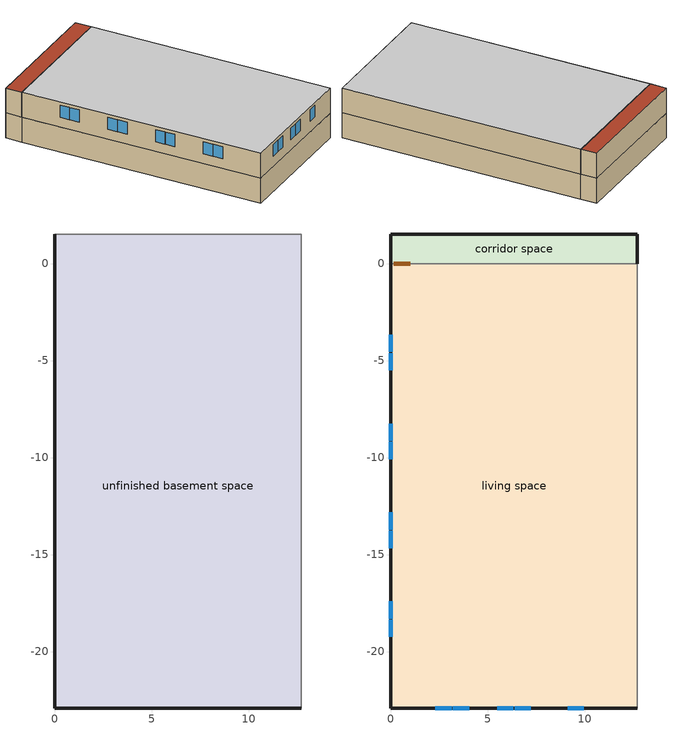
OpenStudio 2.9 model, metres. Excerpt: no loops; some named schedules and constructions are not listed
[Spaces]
unfinished basement space
 floor foundation (FloorFndGrndUnfinB 1): 0,0 0,1.52 12.73,1.52 12.73,0 z-2.44
 floor foundation (FloorFndGrndUnfinB): 0,-22.91 0,0 12.73,0 12.73,-22.91 z-2.44
 wall foundation (WallFndGrndUnfinB 1): 0,1.52 0,0 z-2.44:0
 wall adiabatic (WallFndGrndUnfinB Reversed): 12.73,-22.91 12.73,0 12.73,1.52 0,1.52 z-2.44:0
 wall foundation (WallFndGrndUnfinB): 0,0 0,-22.91 12.73,-22.91 z-2.44:0
 ceiling adiabatic (SurfaceTypeRoofAdiabatic Reversed): 12.73,0 12.73,1.52 0,1.52 0,0 z0
living space
 floor to unfinished basement space (FloorUnfinBInsFin Reversed): 0,-22.91 0,0 12.73,0 12.73,-22.91 z0
 wall outside (WallExtInsFin): 0,0 0,-22.91 12.73,-22.91 z0:2.44
 wall adiabatic (WallIntFinUninsFin Reversed): 12.73,-22.91 12.73,0 0,0 z0:2.44
 window (WindowConstruction): 2.32,-22.91 3.15,-22.91 / 3.21,-22.91 4.05,-22.91 / 5.5,-22.91 6.33,-22.91 / 6.39,-22.91 7.23,-22.91 / 9.13,-22.91 9.96,-22.91 z1.02:2.13; 0,-3.66 0,-4.55 / 0,-4.61 0,-5.5 / 0,-8.25 0,-9.13 / 0,-9.19 0,-10.08 / 0,-12.83 0,-13.71 / 0,-13.77 0,-14.66 / 0,-17.41 0,-18.3 / 0,-18.36 0,-19.24 z0.95:2.13
 ceiling adiabatic (SurfaceTypeRoofAdiabatic Reversed): 12.73,-22.91 12.73,0 0,0 0,-22.91 z2.44
corridor space
 floor adiabatic (FloorUnfinUninsUnfin): 0,0 0,1.52 12.73,1.52 12.73,0 z0
 wall outside (WallExtUninsUnfin): 12.73,0 12.73,1.52 0,1.52 0,0 z0:2.44
 wall adiabatic (WallIntUnfinUninsUnfin Reversed): 0,0 12.73,0 z0:2.44
 door inside (UninsDoor): 0.15,0 1.02,0 z0:2.13
 roof outside (RoofUnfinUninsExt 1): 12.73,0 12.73,1.52 0,1.52 0,0 z2.44
[Construction]
FloorUnfinBInsFin: FloorIns, RoofSheathing, Wood Floor, Floor Covering
[Schedule:Day]
res occupants schedule allday1; res occupants schedule allday2; res occupants schedule allday3; res occupants schedule allday4; res occupants schedule allday5; res occupants schedule allday6; res occupants schedule allday7; res occupants schedule allday8; res occupants schedule allday9; res occupants schedule allday10; res occupants schedule allday11; res occupants schedule allday12: 7, 0, 1, 8, 0, 0.88, 9, 0, 0.41, 16, 0, 0.24, 17, 0, 0.29, 18, 0, 0.55, 21, 0, 0.9, 24, 0, 1
Window shading schedule allday1; Window shading schedule allday2; Window shading schedule allday3; Window shading schedule allday4; Window shading schedule allday11; Window shading schedule allday12; res shower schedule allday1; res shower schedule allday5; res bath schedule allday3; res bath schedule allday5; res bath schedule allday6; res bath schedule allday7; Schedule Day 9; Schedule Day 12; Schedule Day 13; Schedule Day 11; Schedule Day 16; res refrig schedule winter design; Schedule Day 17; res dw schedule allday1; res dw schedule allday2; res dw schedule allday3; res dw schedule allday5; res dw schedule allday6; res dw schedule allday7; Schedule Day 20; res range gas|false schedule winter design; Schedule Day 23; res lighting interior winter design; Schedule Day 28; res lighting exterior winter design; Schedule Day 31; res misc plug loads schedule winter design; Schedule Day 34; res well pump schedule winter design: 24, 0, 0
Window shading schedule allday5; Window shading schedule allday6; Window shading schedule allday7; Window shading schedule allday8; Window shading schedule allday9; Window shading schedule allday10; res refrig schedule summer design; res range gas|false schedule summer design; res lighting interior summer design; res lighting exterior summer design; res misc plug loads schedule summer design; res well pump schedule summer design: 24, 0, 1
res shower schedule allday2: 6, 50, 0, 7, 0, 0.452314, 7, 20, 0, 7, 30, 0.147734, 9, 40, 0, 9, 50, 0.110507, 10, 0, 0.221014, 10, 10, 0, 10, 20, 0.101004, 10, 30, 0.505021, 24, 0, 0
res shower schedule allday3: 10, 10, 0, 10, 20, 0.178888, 10, 30, 0.402498, 16, 30, 0, 16, 40, 0.248102, 16, 50, 0.148861, 22, 50, 0, 23, 0, 0.201396, 23, 10, 0.67132, 23, 20, 0.067132, 24, 0, 0
res shower schedule allday4: 6, 40, 0, 6, 50, 0.0905216, 7, 0, 0.271565, 24, 0, 0
res shower schedule allday6: 15, 30, 0, 15, 40, 0.0864804, 15, 50, 0.0576536, 16, 0, 0, 16, 10, 0.0623072, 16, 20, 0.0934608, 24, 0, 0
res shower schedule allday7: 9, 40, 0, 9, 50, 0.570218, 10, 0, 0.0814597, 10, 10, 0, 10, 20, 0.322557, 10, 30, 0.537595, 10, 40, 0.215038, 24, 0, 0
res sink schedule allday1: 0, 20, 0, 0, 30, 0.004637, 6, 0, 0, 6, 10, 0.0129042, 6, 40, 0, 6, 50, 0.0244967, 10, 40, 0, 10, 50, 0.0157718, 11, 50, 0, 12, 0, 0.004942, 12, 10, 0.0533252, 12, 30, 0, 12, 40, 0.0090909, 13, 0, 0, 13, 10, 0.0197986, 13, 30, 0, 13, 40, 0.0449664, 14, 20, 0, 14, 30, 6.1e-005, 15, 50, 0, 16, 0, 0.014521, 16, 10, 0.0564063, 17, 0, 0, 17, 10, 0.0589993, 19, 50, 0, 20, 0, 0.0077486, 20, 10, 0.0083282, 20, 30, 0, 20, 40, 0.0160159, 22, 40, 0, 22, 50, 0.0116534, 24, 0, 0
res sink schedule allday2: 6, 0, 0, 6, 10, 0.0021965, 9, 10, 0, 9, 20, 0.026388, 9, 30, 0.0053691, 11, 0, 0, 11, 10, 0.076144, 17, 20, 0, 17, 30, 0.0220561, 18, 10, 0, 18, 20, 0.0344417, 18, 30, 0.0194021, 18, 50, 0, 19, 0, 0.143624, 19, 20, 0, 19, 30, 0.0552776, 19, 40, 0.0107993, 19, 50, 0.042953, 20, 0, 0.0465223, 24, 0, 0
res sink schedule allday3: 0, 10, 0.0177853, 1, 30, 0, 1, 40, 0.035906, 7, 20, 0, 7, 30, 0.0444783, 7, 40, 0.0415192, 7, 50, 0.0457291, 8, 0, 0.0532642, 8, 30, 0, 8, 40, 0.132794, 9, 0, 0, 9, 10, 0.0014338, 9, 30, 0, 9, 40, 0.0011592, 11, 50, 0, 12, 0, 0.0396888, 12, 10, 0.0053997, 13, 0, 0, 13, 10, 0.0111043, 13, 30, 0, 13, 40, 0.0666565, 13, 50, 0.152471, 14, 0, 0.0155888, 15, 0, 0, 15, 10, 0.0011287, 16, 0, 0, 16, 10, 0.0031116, 18, 30, 0, 18, 40, 0.0782795, 18, 50, 0.0762355, 24, 0, 0
res sink schedule allday4: 1, 50, 0, 2, 0, 0.0907566, 2, 10, 0.12712, 6, 10, 0, 6, 20, 0.0048505, 7, 10, 0, 7, 20, 0.0068944, 7, 30, 0.156467, 7, 40, 0.0045149, 8, 50, 0, 9, 0, 0.0416718, 9, 10, 0.0991458, 9, 20, 0.0009152, 9, 30, 0.0485662, 9, 40, 0, 9, 50, 0.0341672, 10, 50, 0, 11, 0, 0.0083282, 12, 50, 0, 13, 0, 0.0268761, 13, 20, 0, 13, 30, 0.0179378, 15, 30, 0, 15, 40, 0.0211714, 15, 50, 0, 16, 0, 0.0545454, 16, 10, 0, 16, 20, 0.0281879, 16, 30, 0, 16, 40, 0.0038133, 18, 10, 0, 18, 20, 0.0244661, 18, 30, 0, 18, 40, 0.0156498, 18, 50, 0.0134228, 19, 50, 0, 20, 0, 0.033557, 20, 20, 0, 20, 30, 0.0208969, 20, 40, 0.0057657, 21, 40, 0, 21, 50, 0.0123246, 22, 0, 0, 22, 10, 0.0040268, 22, 20, 0, 22, 30, 0.0620499, 24, 0, 0
res sink schedule allday5: 8, 10, 0, 8, 20, 0.0710189, 8, 30, 0, 8, 40, 0.0309335, 10, 0, 0, 10, 10, 0.0089994, 10, 40, 0, 10, 50, 0.0344112, 11, 10, 0, 11, 20, 0.0043929, 11, 30, 0.0047895, 15, 0, 0, 15, 10, 0.0109823, 15, 40, 0, 15, 50, 0.0537522, 19, 10, 0, 19, 20, 0.0027456, 19, 30, 0, 19, 40, 0.0044539, 23, 10, 0, 23, 20, 0.0049726, 23, 30, 0.167816, 24, 0, 0
res sink schedule allday6: 5, 10, 0, 5, 20, 0.051983, 5, 30, 0.10122, 7, 40, 0, 7, 50, 0.117907, 8, 0, 0.0029286, 8, 10, 0.105278, 8, 30, 0, 8, 40, 0.0075046, 11, 0, 0, 11, 10, 0.0065589, 13, 0, 0, 13, 10, 0.048017, 13, 20, 0, 13, 30, 0.0041794, 14, 0, 0, 14, 10, 0.0313301, 15, 10, 0, 15, 20, 0.0026846, 15, 30, 0, 15, 40, 0.035845, 16, 0, 0, 16, 10, 0.0170226, 16, 20, 6.1e-005, 16, 30, 0.0003356, 16, 40, 0, 16, 50, 0.0055217, 17, 40, 0, 17, 50, 0.0012813, 18, 0, 0.002532, 18, 30, 0, 18, 40, 0.0071385, 19, 20, 0, 19, 30, 0.11446, 22, 0, 0, 22, 10, 0.127456, 22, 50, 0, 23, 0, 0.0014643, 23, 10, 0.0792556, 24, 0, 0
res sink schedule allday7: 7, 20, 0, 7, 30, 0.109609, 9, 0, 0, 9, 10, 0.0106772, 11, 30, 0, 11, 40, 0.161562, 11, 50, 0.131177, 12, 50, 0, 13, 0, 0.0002441, 16, 10, 0, 16, 20, 0.0164124, 17, 20, 0, 17, 30, 0.0169005, 18, 20, 0, 18, 30, 0.002471, 18, 40, 0.0984746, 19, 0, 0, 19, 10, 0.0003661, 19, 50, 0, 20, 0, 0.0053691, 20, 10, 0.0180293, 21, 0, 0, 21, 10, 0.0018609, 21, 30, 0, 21, 40, 0.0005186, 24, 0, 0
res bath schedule allday1: 7, 30, 0, 7, 40, 0.184486, 20, 30, 0, 20, 40, 0.493632, 24, 0, 0
res bath schedule allday2: 7, 30, 0, 7, 40, 0.205789, 24, 0, 0
res bath schedule allday4: 9, 10, 0, 9, 20, 0.179436, 9, 30, 0.239248, 24, 0, 0
res hot water distribution schedule allday1; res hot water distribution schedule allday2; res hot water distribution schedule allday3; res hot water distribution schedule allday4; res hot water distribution schedule allday5; res hot water distribution schedule allday6; res hot water distribution schedule allday7; res hot water distribution schedule allday8; res hot water distribution schedule allday9; res hot water distribution schedule allday10; res hot water distribution schedule allday11; res hot water distribution schedule allday12: 1, 0, 0.078424, 2, 0, 0.0392749, 4, 0, 0.00981873, 5, 0, 0.0392749, 6, 0, 0.274547, 7, 0, 0.941213, 8, 0, 1, 9, 0, 0.960725, 10, 0, 0.843152, 11, 0, 0.764728, 12, 0, 0.60788, 13, 0, 0.529456, 15, 0, 0.470544, 16, 0, 0.411757, 17, 0, 0.548968, 18, 0, 0.725453, 19, 0, 0.86279, 20, 0, 0.823515, 21, 0, 0.745091, 22, 0, 0.60788, 23, 0, 0.529456, 24, 0, 0.294058
res heating setpoint allday1; res heating setpoint allday2; res heating setpoint allday3; res heating setpoint allday4; res heating setpoint allday5; res heating setpoint allday6; res heating setpoint allday7; res heating setpoint allday8; res heating setpoint allday9; res heating setpoint allday10; res heating setpoint allday11; res heating setpoint allday12; res heating setpoint winter design; res cooling setpoint winter design: 24, 0, 21.1111
res heating setpoint summer design; res cooling setpoint summer design: 24, 0, 23.8889
res cooling setpoint allday1; res cooling setpoint allday2; res cooling setpoint allday3; res cooling setpoint allday4; res cooling setpoint allday5; res cooling setpoint allday6; res cooling setpoint allday7; res cooling setpoint allday8; res cooling setpoint allday9; res cooling setpoint allday10; res cooling setpoint allday11; res cooling setpoint allday12: 1, 0, 21.1111, 2, 0, 21.1111, 3, 0, 21.1111, 4, 0, 21.1111, 5, 0, 21.1111, 6, 0, 21.1111, 7, 0, 21.1111, 8, 0, 21.1111, 9, 0, 21.1111, 10, 0, 21.1111, 11, 0, 21.1111, 12, 0, 21.1111, 13, 0, 21.1111, 14, 0, 21.1111, 15, 0, 21.1111, 16, 0, 21.1111, 17, 0, 21.1111, 18, 0, 21.1111, 19, 0, 21.1111, 20, 0, 21.1111, 21, 0, 21.1111, 22, 0, 21.1111, 23, 0, 21.1111, 24, 0, 21.1111
res ceil fan benchmark|living space schedule allday1; res ceil fan benchmark|living space schedule allday12: 1, 0, 0.559347, 3, 0, 0.517396, 4, 0, 0.503412, 5, 0, 0.461461, 6, 0, 0.503412, 7, 0, 0.601298, 8, 0, 0.657232, 9, 0, 0.475445, 10, 0, 0.321624, 11, 0, 0.335608, 12, 0, 0.349592, 13, 0, 0.335608, 14, 0, 0.391543, 15, 0, 0.433494, 16, 0, 0.447477, 17, 0, 0.545363, 18, 0, 0.741134, 19, 0, 0.880971, 20, 0, 0.936905, 21, 0, 0.99284, 22, 0, 0.964873, 23, 0, 0.825036, 24, 0, 0.699183
res ceil fan benchmark|living space schedule allday2: 1, 0, 0.56338, 3, 0, 0.521127, 4, 0, 0.507042, 5, 0, 0.464789, 6, 0, 0.507042, 7, 0, 0.605634, 8, 0, 0.661972, 9, 0, 0.478873, 10, 0, 0.323944, 11, 0, 0.338028, 12, 0, 0.352113, 13, 0, 0.338028, 14, 0, 0.394366, 15, 0, 0.43662, 16, 0, 0.450704, 17, 0, 0.549296, 18, 0, 0.746479, 19, 0, 0.887324, 20, 0, 0.943662, 21, 0, 1, 22, 0, 0.971831, 23, 0, 0.830986, 24, 0, 0.704225
res ceil fan benchmark|living space schedule allday3; res ceil fan benchmark|living space schedule allday5: 1, 0, 0.445057, 3, 0, 0.411678, 4, 0, 0.400551, 5, 0, 0.367172, 6, 0, 0.400551, 7, 0, 0.478436, 8, 0, 0.522942, 9, 0, 0.378298, 10, 0, 0.255908, 11, 0, 0.267034, 12, 0, 0.278161, 13, 0, 0.267034, 14, 0, 0.31154, 15, 0, 0.344919, 16, 0, 0.356046, 17, 0, 0.433931, 18, 0, 0.5897, 19, 0, 0.700965, 20, 0, 0.74547, 21, 0, 0.789976, 22, 0, 0.767723, 23, 0, 0.656459, 24, 0, 0.556321
res ceil fan benchmark|living space schedule allday4: 1, 0, 0.443264, 3, 0, 0.410019, 4, 0, 0.398938, 5, 0, 0.365693, 6, 0, 0.398938, 7, 0, 0.476509, 8, 0, 0.520835, 9, 0, 0.376775, 10, 0, 0.254877, 11, 0, 0.265959, 12, 0, 0.27704, 13, 0, 0.265959, 14, 0, 0.310285, 15, 0, 0.34353, 16, 0, 0.354611, 17, 0, 0.432183, 18, 0, 0.587325, 19, 0, 0.698141, 20, 0, 0.742468, 21, 0, 0.786794, 22, 0, 0.764631, 23, 0, 0.653815, 24, 0, 0.55408
res ceil fan benchmark|living space schedule allday6; res ceil fan benchmark|living space schedule allday9: 1, 0, 0.370657, 3, 0, 0.342857, 4, 0, 0.333591, 5, 0, 0.305792, 6, 0, 0.333591, 7, 0, 0.398456, 8, 0, 0.435522, 9, 0, 0.315058, 10, 0, 0.213128, 11, 0, 0.222394, 12, 0, 0.23166, 13, 0, 0.222394, 14, 0, 0.25946, 15, 0, 0.287259, 16, 0, 0.296525, 17, 0, 0.36139, 18, 0, 0.49112, 19, 0, 0.583784, 20, 0, 0.62085, 21, 0, 0.657916, 22, 0, 0.639383, 23, 0, 0.546719, 24, 0, 0.463321
res ceil fan benchmark|living space schedule allday7; res ceil fan benchmark|living space schedule allday8: 1, 0, 0.367968, 3, 0, 0.34037, 4, 0, 0.331171, 5, 0, 0.303573, 6, 0, 0.331171, 7, 0, 0.395565, 8, 0, 0.432362, 9, 0, 0.312772, 10, 0, 0.211581, 11, 0, 0.220781, 12, 0, 0.22998, 13, 0, 0.220781, 14, 0, 0.257577, 15, 0, 0.285175, 16, 0, 0.294374, 17, 0, 0.358768, 18, 0, 0.487557, 19, 0, 0.579549, 20, 0, 0.616346, 21, 0, 0.653142, 22, 0, 0.634744, 23, 0, 0.542752, 24, 0, 0.459959
res ceil fan benchmark|living space schedule allday10: 1, 0, 0.443712, 3, 0, 0.410434, 4, 0, 0.399341, 5, 0, 0.366063, 6, 0, 0.399341, 7, 0, 0.476991, 8, 0, 0.521362, 9, 0, 0.377156, 10, 0, 0.255135, 11, 0, 0.266227, 12, 0, 0.27732, 13, 0, 0.266227, 14, 0, 0.310599, 15, 0, 0.343877, 16, 0, 0.35497, 17, 0, 0.43262, 18, 0, 0.587919, 19, 0, 0.698847, 20, 0, 0.743218, 21, 0, 0.787589, 22, 0, 0.765404, 23, 0, 0.654476, 24, 0, 0.55464
res ceil fan benchmark|living space schedule allday11: 1, 0, 0.442368, 3, 0, 0.40919, 4, 0, 0.398131, 5, 0, 0.364953, 6, 0, 0.398131, 7, 0, 0.475545, 8, 0, 0.519782, 9, 0, 0.376013, 10, 0, 0.254361, 11, 0, 0.265421, 12, 0, 0.27648, 13, 0, 0.265421, 14, 0, 0.309657, 15, 0, 0.342835, 16, 0, 0.353894, 17, 0, 0.431309, 18, 0, 0.586137, 19, 0, 0.696729, 20, 0, 0.740966, 21, 0, 0.785203, 22, 0, 0.763084, 23, 0, 0.652493, 24, 0, 0.55296
res refrig schedule allday1; res refrig schedule allday12: 1, 0, 0.610949, 2, 0, 0.595675, 3, 0, 0.580401, 4, 0, 0.565128, 6, 0, 0.549854, 7, 0, 0.580401, 8, 0, 0.610949, 10, 0, 0.626223, 12, 0, 0.610949, 15, 0, 0.641496, 16, 0, 0.626223, 17, 0, 0.672044, 18, 0, 0.733139, 19, 0, 0.763686, 20, 0, 0.733139, 21, 0, 0.717865, 22, 0, 0.702591, 23, 0, 0.672044, 24, 0, 0.626223
res refrig schedule allday2: 1, 0, 0.609489, 2, 0, 0.594252, 3, 0, 0.579015, 4, 0, 0.563777, 6, 0, 0.54854, 7, 0, 0.579015, 8, 0, 0.609489, 10, 0, 0.624726, 12, 0, 0.609489, 15, 0, 0.639964, 16, 0, 0.624726, 17, 0, 0.670438, 18, 0, 0.731387, 19, 0, 0.761861, 20, 0, 0.731387, 21, 0, 0.71615, 22, 0, 0.700912, 23, 0, 0.670438, 24, 0, 0.624726
res refrig schedule allday3; res refrig schedule allday4; res refrig schedule allday5: 1, 0, 0.791241, 2, 0, 0.77146, 3, 0, 0.751679, 4, 0, 0.731898, 6, 0, 0.712117, 7, 0, 0.751679, 8, 0, 0.791241, 10, 0, 0.811022, 12, 0, 0.791241, 15, 0, 0.830803, 16, 0, 0.811022, 17, 0, 0.870365, 18, 0, 0.949489, 19, 0, 0.989051, 20, 0, 0.949489, 21, 0, 0.929708, 22, 0, 0.909927, 23, 0, 0.870365, 24, 0, 0.811022
res refrig schedule allday6; res refrig schedule allday7; res refrig schedule allday8; res refrig schedule allday9: 1, 0, 0.8, 2, 0, 0.78, 3, 0, 0.76, 4, 0, 0.74, 6, 0, 0.72, 7, 0, 0.76, 8, 0, 0.8, 10, 0, 0.82, 12, 0, 0.8, 15, 0, 0.84, 16, 0, 0.82, 17, 0, 0.88, 18, 0, 0.96, 19, 0, 1, 20, 0, 0.96, 21, 0, 0.94, 22, 0, 0.92, 23, 0, 0.88, 24, 0, 0.82
res refrig schedule allday10: 1, 0, 0.679562, 2, 0, 0.662573, 3, 0, 0.645584, 4, 0, 0.628595, 6, 0, 0.611606, 7, 0, 0.645584, 8, 0, 0.679562, 10, 0, 0.696551, 12, 0, 0.679562, 15, 0, 0.71354, 16, 0, 0.696551, 17, 0, 0.747518, 18, 0, 0.815474, 19, 0, 0.849453, 20, 0, 0.815474, 21, 0, 0.798485, 22, 0, 0.781496, 23, 0, 0.747518, 24, 0, 0.696551
res refrig schedule allday11: 1, 0, 0.675182, 2, 0, 0.658303, 3, 0, 0.641423, 4, 0, 0.624544, 6, 0, 0.607664, 7, 0, 0.641423, 8, 0, 0.675182, 10, 0, 0.692062, 12, 0, 0.675182, 15, 0, 0.708942, 16, 0, 0.692062, 17, 0, 0.742701, 18, 0, 0.810219, 19, 0, 0.843978, 20, 0, 0.810219, 21, 0, 0.793339, 22, 0, 0.77646, 23, 0, 0.742701, 24, 0, 0.692062
res dw schedule allday4: 21, 0, 0, 21, 10, 0.0858582, 21, 20, 0.079561, 21, 30, 0.0553436, 21, 40, 0.0787334, 21, 50, 0.0540482, 24, 0, 0
res range gas|false schedule weekday1; res range gas|false schedule weekday2; res range gas|false schedule weekday12: 1, 0, 0.11901, 2, 0, 0.0958466, 3, 0, 0.0814696, 4, 0, 0.0766773, 5, 0, 0.0854633, 6, 0, 0.149361, 7, 0, 0.244409, 8, 0, 0.283546, 9, 0, 0.284345, 10, 0, 0.272364, 11, 0, 0.301917, 12, 0, 0.34984, 13, 0, 0.360224, 15, 0, 0.329872, 16, 0, 0.468051, 17, 0, 0.752396, 18, 0, 1, 19, 0, 0.928115, 20, 0, 0.640575, 21, 0, 0.357827, 22, 0, 0.190895, 23, 0, 0.152556, 24, 0, 0.132588
res range gas|false schedule weekend1; res range gas|false schedule weekend2; res range gas|false schedule weekend12: 1, 0, 0.105431, 2, 0, 0.0870607, 3, 0, 0.0726837, 4, 0, 0.0662939, 5, 0, 0.0678914, 6, 0, 0.0870607, 7, 0, 0.170128, 8, 0, 0.29393, 9, 0, 0.39377, 10, 0, 0.396965, 11, 0, 0.416933, 12, 0, 0.450479, 13, 0, 0.453674, 14, 0, 0.415335, 15, 0, 0.409744, 16, 0, 0.503994, 17, 0, 0.688498, 18, 0, 0.854633, 19, 0, 0.781949, 20, 0, 0.547125, 21, 0, 0.315495, 22, 0, 0.169329, 23, 0, 0.133387, 24, 0, 0.105431
res range gas|false schedule weekday3; res range gas|false schedule weekday5: 1, 0, 0.10751, 2, 0, 0.0865853, 3, 0, 0.0735975, 4, 0, 0.0692682, 5, 0, 0.0772052, 6, 0, 0.134929, 7, 0, 0.220792, 8, 0, 0.256148, 9, 0, 0.25687, 10, 0, 0.246046, 11, 0, 0.272744, 12, 0, 0.316036, 13, 0, 0.325416, 15, 0, 0.297998, 16, 0, 0.422825, 17, 0, 0.679694, 18, 0, 0.903373, 19, 0, 0.838434, 20, 0, 0.578678, 21, 0, 0.323252, 22, 0, 0.172449, 23, 0, 0.137815, 24, 0, 0.119776
res range gas|false schedule weekend3; res range gas|false schedule weekend5: 1, 0, 0.0952438, 2, 0, 0.0786483, 3, 0, 0.0656605, 4, 0, 0.0598881, 5, 0, 0.0613312, 6, 0, 0.0786483, 7, 0, 0.153689, 8, 0, 0.265528, 9, 0, 0.355721, 10, 0, 0.358607, 11, 0, 0.376646, 12, 0, 0.406951, 13, 0, 0.409837, 14, 0, 0.375203, 15, 0, 0.370152, 16, 0, 0.455294, 17, 0, 0.621971, 18, 0, 0.772052, 19, 0, 0.706391, 20, 0, 0.494258, 21, 0, 0.28501, 22, 0, 0.152967, 23, 0, 0.120498, 24, 0, 0.0952438
res range gas|false schedule weekday4: 1, 0, 0.107076, 2, 0, 0.0862358, 3, 0, 0.0733004, 4, 0, 0.0689886, 5, 0, 0.0768936, 6, 0, 0.134384, 7, 0, 0.219901, 8, 0, 0.255114, 9, 0, 0.255833, 10, 0, 0.245053, 11, 0, 0.271643, 12, 0, 0.314761, 13, 0, 0.324103, 15, 0, 0.296795, 16, 0, 0.421118, 17, 0, 0.676951, 18, 0, 0.899727, 19, 0, 0.83505, 20, 0, 0.576342, 21, 0, 0.321947, 22, 0, 0.171753, 23, 0, 0.137259, 24, 0, 0.119293
res range gas|false schedule weekend4: 1, 0, 0.0948593, 2, 0, 0.0783308, 3, 0, 0.0653955, 4, 0, 0.0596464, 5, 0, 0.0610837, 6, 0, 0.0783308, 7, 0, 0.153068, 8, 0, 0.264456, 9, 0, 0.354285, 10, 0, 0.35716, 11, 0, 0.375126, 12, 0, 0.405308, 13, 0, 0.408183, 14, 0, 0.373688, 15, 0, 0.368658, 16, 0, 0.453456, 17, 0, 0.61946, 18, 0, 0.768936, 19, 0, 0.70354, 20, 0, 0.492263, 21, 0, 0.283859, 22, 0, 0.15235, 23, 0, 0.120011, 24, 0, 0.0948593
res range gas|false schedule weekday6; res range gas|false schedule weekday9: 1, 0, 0.0965529, 2, 0, 0.0777607, 3, 0, 0.0660966, 4, 0, 0.0622086, 5, 0, 0.0693366, 6, 0, 0.121177, 7, 0, 0.19829, 8, 0, 0.230042, 9, 0, 0.23069, 10, 0, 0.22097, 11, 0, 0.244946, 12, 0, 0.283827, 13, 0, 0.292251, 15, 0, 0.267626, 16, 0, 0.379732, 17, 0, 0.610422, 18, 0, 0.811304, 19, 0, 0.752983, 20, 0, 0.519701, 21, 0, 0.290307, 22, 0, 0.154873, 23, 0, 0.123769, 24, 0, 0.107569
res range gas|false schedule weekend6; res range gas|false schedule weekend9: 1, 0, 0.0855368, 2, 0, 0.0706327, 3, 0, 0.0589685, 4, 0, 0.0537845, 5, 0, 0.0550805, 6, 0, 0.0706327, 7, 0, 0.138025, 8, 0, 0.238466, 9, 0, 0.319467, 10, 0, 0.322059, 11, 0, 0.338259, 12, 0, 0.365475, 13, 0, 0.368067, 14, 0, 0.336963, 15, 0, 0.332427, 16, 0, 0.408892, 17, 0, 0.558581, 18, 0, 0.693366, 19, 0, 0.634398, 20, 0, 0.443884, 21, 0, 0.255962, 22, 0, 0.137377, 23, 0, 0.108217, 24, 0, 0.0855368
res range gas|false schedule weekday7; res range gas|false schedule weekday8: 1, 0, 0.0972038, 2, 0, 0.078285, 3, 0, 0.0665422, 4, 0, 0.062628, 5, 0, 0.0698041, 6, 0, 0.121994, 7, 0, 0.199627, 8, 0, 0.231593, 9, 0, 0.232245, 10, 0, 0.22246, 11, 0, 0.246598, 12, 0, 0.28574, 13, 0, 0.294221, 15, 0, 0.269431, 16, 0, 0.382292, 17, 0, 0.614537, 18, 0, 0.816773, 19, 0, 0.758059, 20, 0, 0.523204, 21, 0, 0.292264, 22, 0, 0.155918, 23, 0, 0.124604, 24, 0, 0.108294
res range gas|false schedule weekend7; res range gas|false schedule weekend8: 1, 0, 0.0861134, 2, 0, 0.0711088, 3, 0, 0.0593661, 4, 0, 0.0541471, 5, 0, 0.0554518, 6, 0, 0.0711088, 7, 0, 0.138956, 8, 0, 0.240074, 9, 0, 0.321621, 10, 0, 0.32423, 11, 0, 0.34054, 12, 0, 0.367939, 13, 0, 0.370549, 14, 0, 0.339235, 15, 0, 0.334668, 16, 0, 0.411648, 17, 0, 0.562347, 18, 0, 0.698041, 19, 0, 0.638675, 20, 0, 0.446877, 21, 0, 0.257688, 22, 0, 0.138303, 23, 0, 0.108947, 24, 0, 0.0861134
res range gas|false schedule weekday10; res range gas|false schedule weekday11: 1, 0, 0.117708, 2, 0, 0.0947982, 3, 0, 0.0805785, 4, 0, 0.0758385, 5, 0, 0.0845284, 6, 0, 0.147727, 7, 0, 0.241735, 8, 0, 0.280445, 9, 0, 0.281235, 10, 0, 0.269385, 11, 0, 0.298614, 12, 0, 0.346013, 13, 0, 0.356283, 15, 0, 0.326264, 16, 0, 0.462931, 17, 0, 0.744166, 18, 0, 0.989061, 19, 0, 0.917962, 20, 0, 0.633568, 21, 0, 0.353913, 22, 0, 0.188806, 23, 0, 0.150887, 24, 0, 0.131137
res range gas|false schedule weekend10; res range gas|false schedule weekend11: 1, 0, 0.104278, 2, 0, 0.0861084, 3, 0, 0.0718886, 4, 0, 0.0655687, 5, 0, 0.0671487, 6, 0, 0.0861084, 7, 0, 0.168267, 8, 0, 0.290714, 9, 0, 0.389463, 10, 0, 0.392622, 11, 0, 0.412372, 12, 0, 0.445551, 13, 0, 0.448711, 14, 0, 0.410792, 15, 0, 0.405262, 16, 0, 0.49848, 17, 0, 0.680967, 18, 0, 0.845284, 19, 0, 0.773395, 20, 0, 0.54114, 21, 0, 0.312044, 22, 0, 0.167477, 23, 0, 0.131927, 24, 0, 0.104278
res lighting interior allday1: 1, 0, 0.123414, 2, 0, 0.0740482, 4, 0, 0.0493654, 5, 0, 0.0548833, 6, 0, 0.150593, 7, 0, 0.353551, 8, 0, 0.44741, 9, 0, 0.475471, 10, 0, 0.488751, 11, 0, 0.475462, 12, 0, 0.457051, 13, 0, 0.443762, 14, 0, 0.439852, 15, 0, 0.447973, 16, 0, 0.49532, 17, 0, 0.615539, 18, 0, 0.816061, 19, 0, 0.986178, 20, 0, 0.978265, 21, 0, 0.799942, 22, 0, 0.603155, 23, 0, 0.523622, 24, 0, 0.248546
res lighting interior allday2: 1, 0, 0.123414, 2, 0, 0.0740482, 4, 0, 0.0493654, 5, 0, 0.054601, 6, 0, 0.149186, 7, 0, 0.350247, 8, 0, 0.443228, 9, 0, 0.468746, 10, 0, 0.47962, 11, 0, 0.466455, 12, 0, 0.448216, 13, 0, 0.435051, 14, 0, 0.431178, 15, 0, 0.434801, 16, 0, 0.459469, 17, 0, 0.533453, 18, 0, 0.687504, 19, 0, 0.879318, 20, 0, 0.978467, 21, 0, 0.898186, 22, 0, 0.709559, 23, 0, 0.620351, 24, 0, 0.248546
res lighting interior allday3: 1, 0, 0.123414, 2, 0, 0.0740482, 4, 0, 0.0493654, 5, 0, 0.0538298, 6, 0, 0.14534, 7, 0, 0.341218, 8, 0, 0.431803, 9, 0, 0.45059, 10, 0, 0.455111, 11, 0, 0.442286, 12, 0, 0.424517, 13, 0, 0.411692, 14, 0, 0.407918, 15, 0, 0.409533, 16, 0, 0.422617, 17, 0, 0.466704, 18, 0, 0.574338, 19, 0, 0.745441, 20, 0, 0.899503, 21, 0, 0.922372, 22, 0, 0.794793, 23, 0, 0.492958, 24, 0, 0.248546
res lighting interior allday4: 1, 0, 0.123414, 2, 0, 0.0740482, 4, 0, 0.0493654, 5, 0, 0.0527763, 6, 0, 0.140087, 7, 0, 0.328885, 8, 0, 0.416196, 9, 0, 0.426308, 10, 0, 0.42267, 11, 0, 0.410309, 12, 0, 0.393182, 13, 0, 0.38082, 14, 0, 0.377183, 15, 0, 0.376978, 16, 0, 0.378387, 17, 0, 0.38557, 18, 0, 0.41291, 19, 0, 0.486691, 20, 0, 0.623742, 21, 0, 0.786528, 22, 0, 0.878791, 23, 0, 0.593962, 24, 0, 0.248546
res lighting interior allday5: 1, 0, 0.123414, 2, 0, 0.0740482, 4, 0, 0.0493654, 5, 0, 0.0517227, 6, 0, 0.134833, 7, 0, 0.316552, 8, 0, 0.400588, 9, 0, 0.402626, 10, 0, 0.391429, 11, 0, 0.379531, 12, 0, 0.363046, 13, 0, 0.351148, 14, 0, 0.347647, 15, 0, 0.347399, 16, 0, 0.348274, 17, 0, 0.352726, 18, 0, 0.370196, 19, 0, 0.42047, 20, 0, 0.524443, 21, 0, 0.672228, 22, 0, 0.798916, 23, 0, 0.580662, 24, 0, 0.248546
res lighting interior allday6: 1, 0, 0.123414, 2, 0, 0.0740482, 4, 0, 0.0493654, 5, 0, 0.0509515, 6, 0, 0.130988, 7, 0, 0.307523, 8, 0, 0.389163, 9, 0, 0.385669, 10, 0, 0.369319, 11, 0, 0.35776, 12, 0, 0.341746, 13, 0, 0.330187, 14, 0, 0.326785, 15, 0, 0.326541, 16, 0, 0.327294, 17, 0, 0.330886, 18, 0, 0.344542, 19, 0, 0.383736, 20, 0, 0.467313, 21, 0, 0.595474, 22, 0, 0.725537, 23, 0, 0.556191, 24, 0, 0.248546
res lighting interior allday7: 1, 0, 0.123414, 2, 0, 0.0740482, 4, 0, 0.0493654, 5, 0, 0.0506692, 6, 0, 0.12958, 7, 0, 0.304219, 8, 0, 0.384981, 9, 0, 0.379543, 10, 0, 0.361387, 11, 0, 0.349952, 12, 0, 0.33411, 13, 0, 0.322675, 14, 0, 0.31931, 15, 0, 0.319073, 16, 0, 0.319848, 17, 0, 0.323529, 18, 0, 0.33746, 19, 0, 0.377253, 20, 0, 0.461668, 21, 0, 0.590343, 22, 0, 0.719843, 23, 0, 0.552753, 24, 0, 0.248546
res lighting interior allday8: 1, 0, 0.123414, 2, 0, 0.0740482, 4, 0, 0.0493654, 5, 0, 0.0509515, 6, 0, 0.130988, 7, 0, 0.307523, 8, 0, 0.389163, 9, 0, 0.385669, 10, 0, 0.369319, 11, 0, 0.35776, 12, 0, 0.341746, 13, 0, 0.330187, 14, 0, 0.326785, 15, 0, 0.326578, 16, 0, 0.327682, 17, 0, 0.333081, 18, 0, 0.353452, 19, 0, 0.409717, 20, 0, 0.520969, 21, 0, 0.670743, 22, 0, 0.788209, 23, 0, 0.569115, 24, 0, 0.248546
res lighting interior allday9: 1, 0, 0.123414, 2, 0, 0.0740482, 4, 0, 0.0493654, 5, 0, 0.0517227, 6, 0, 0.134833, 7, 0, 0.316552, 8, 0, 0.400588, 9, 0, 0.402626, 10, 0, 0.391429, 11, 0, 0.379531, 12, 0, 0.363046, 13, 0, 0.351148, 14, 0, 0.347647, 15, 0, 0.347665, 16, 0, 0.3506, 17, 0, 0.363577, 18, 0, 0.406543, 19, 0, 0.506449, 20, 0, 0.66292, 21, 0, 0.809452, 22, 0, 0.846994, 23, 0, 0.55616, 24, 0, 0.248546
res lighting interior allday10: 1, 0, 0.123414, 2, 0, 0.0740482, 4, 0, 0.0493654, 5, 0, 0.0527763, 6, 0, 0.140087, 7, 0, 0.328885, 8, 0, 0.416196, 9, 0, 0.426308, 10, 0, 0.42267, 11, 0, 0.410309, 12, 0, 0.393182, 13, 0, 0.38082, 14, 0, 0.377183, 15, 0, 0.37804, 16, 0, 0.386771, 17, 0, 0.41943, 18, 0, 0.507888, 19, 0, 0.666497, 20, 0, 0.836924, 21, 0, 0.902086, 22, 0, 0.807844, 23, 0, 0.501709, 24, 0, 0.248546
res lighting interior allday11: 1, 0, 0.123414, 2, 0, 0.0740482, 4, 0, 0.0493654, 5, 0, 0.0538298, 6, 0, 0.14534, 7, 0, 0.341218, 8, 0, 0.431803, 9, 0, 0.45059, 10, 0, 0.455111, 11, 0, 0.442286, 12, 0, 0.424517, 13, 0, 0.411692, 14, 0, 0.407918, 15, 0, 0.421959, 16, 0, 0.488604, 17, 0, 0.62598, 18, 0, 0.8188, 19, 0, 0.948643, 20, 0, 0.905125, 21, 0, 0.72733, 22, 0, 0.551156, 23, 0, 0.482546, 24, 0, 0.248546
res lighting interior allday12: 1, 0, 0.123414, 2, 0, 0.0740482, 4, 0, 0.0493654, 5, 0, 0.054601, 6, 0, 0.149186, 7, 0, 0.350247, 8, 0, 0.443228, 9, 0, 0.468746, 10, 0, 0.47962, 11, 0, 0.466455, 12, 0, 0.448216, 13, 0, 0.435051, 14, 0, 0.431178, 15, 0, 0.446591, 16, 0, 0.522079, 17, 0, 0.678363, 18, 0, 0.886422, 19, 0, 1, 20, 0, 0.913543, 21, 0, 0.708722, 22, 0, 0.539382, 23, 0, 0.479304, 24, 0, 0.248546
res lighting exterior weekday1; res lighting exterior weekday12: 5, 0, 0.434959, 6, 0, 0.349858, 7, 0, 0.330947, 8, 0, 0.321491, 9, 0, 0.312035, 10, 0, 0.264757, 11, 0, 0.208024, 12, 0, 0.141834, 13, 0, 0.113467, 15, 0, 0.104012, 16, 0, 0.113467, 17, 0, 0.179657, 18, 0, 0.349858, 19, 0, 0.463325, 20, 0, 0.614615, 21, 0, 0.860461, 22, 0, 0.99284, 23, 0, 0.860461, 24, 0, 0.595704
res lighting exterior weekend1; res lighting exterior weekend12: 2, 0, 0.434959, 4, 0, 0.425503, 5, 0, 0.434959, 6, 0, 0.425503, 7, 0, 0.416047, 8, 0, 0.38768, 9, 0, 0.340402, 10, 0, 0.283669, 11, 0, 0.226935, 12, 0, 0.15129, 13, 0, 0.113467, 15, 0, 0.104012, 16, 0, 0.113467, 17, 0, 0.179657, 18, 0, 0.359314, 19, 0, 0.45387, 20, 0, 0.567337, 21, 0, 0.784816, 22, 0, 0.926651, 23, 0, 0.803728, 24, 0, 0.557882
res lighting exterior weekday2: 5, 0, 0.438095, 6, 0, 0.352381, 7, 0, 0.333333, 8, 0, 0.32381, 9, 0, 0.314286, 10, 0, 0.266667, 11, 0, 0.209524, 12, 0, 0.142857, 13, 0, 0.114286, 15, 0, 0.104762, 16, 0, 0.114286, 17, 0, 0.180952, 18, 0, 0.352381, 19, 0, 0.466667, 20, 0, 0.619048, 21, 0, 0.866667, 22, 0, 1, 23, 0, 0.866667, 24, 0, 0.6
res lighting exterior weekend2: 2, 0, 0.438095, 4, 0, 0.428571, 5, 0, 0.438095, 6, 0, 0.428571, 7, 0, 0.419048, 8, 0, 0.390476, 9, 0, 0.342857, 10, 0, 0.285714, 11, 0, 0.228571, 12, 0, 0.152381, 13, 0, 0.114286, 15, 0, 0.104762, 16, 0, 0.114286, 17, 0, 0.180952, 18, 0, 0.361905, 19, 0, 0.457143, 20, 0, 0.571429, 21, 0, 0.790476, 22, 0, 0.933333, 23, 0, 0.809524, 24, 0, 0.561905
res lighting exterior weekday3; res lighting exterior weekday5: 5, 0, 0.346085, 6, 0, 0.278373, 7, 0, 0.263325, 8, 0, 0.255802, 9, 0, 0.248278, 10, 0, 0.21066, 11, 0, 0.165519, 12, 0, 0.112854, 13, 0, 0.090283, 15, 0, 0.0827594, 16, 0, 0.090283, 17, 0, 0.142948, 18, 0, 0.278373, 19, 0, 0.368656, 20, 0, 0.489033, 21, 0, 0.684646, 22, 0, 0.789976, 23, 0, 0.684646, 24, 0, 0.473986
res lighting exterior weekend3; res lighting exterior weekend5: 2, 0, 0.346085, 4, 0, 0.338561, 5, 0, 0.346085, 6, 0, 0.338561, 7, 0, 0.331038, 8, 0, 0.308467, 9, 0, 0.270849, 10, 0, 0.225707, 11, 0, 0.180566, 12, 0, 0.120377, 13, 0, 0.090283, 15, 0, 0.0827594, 16, 0, 0.090283, 17, 0, 0.142948, 18, 0, 0.285896, 19, 0, 0.361132, 20, 0, 0.451415, 21, 0, 0.624457, 22, 0, 0.737311, 23, 0, 0.639504, 24, 0, 0.443891
res lighting exterior weekday4: 5, 0, 0.344691, 6, 0, 0.277251, 7, 0, 0.262265, 8, 0, 0.254771, 9, 0, 0.247278, 10, 0, 0.209812, 11, 0, 0.164852, 12, 0, 0.112399, 13, 0, 0.0899193, 15, 0, 0.082426, 16, 0, 0.0899193, 17, 0, 0.142372, 18, 0, 0.277251, 19, 0, 0.367171, 20, 0, 0.487063, 21, 0, 0.681888, 22, 0, 0.786794, 23, 0, 0.681888, 24, 0, 0.472076
res lighting exterior weekend4: 2, 0, 0.344691, 4, 0, 0.337197, 5, 0, 0.344691, 6, 0, 0.337197, 7, 0, 0.329704, 8, 0, 0.307224, 9, 0, 0.269758, 10, 0, 0.224798, 11, 0, 0.179839, 12, 0, 0.119892, 13, 0, 0.0899193, 15, 0, 0.082426, 16, 0, 0.0899193, 17, 0, 0.142372, 18, 0, 0.284744, 19, 0, 0.359677, 20, 0, 0.449597, 21, 0, 0.621942, 22, 0, 0.734341, 23, 0, 0.636928, 24, 0, 0.442103
res lighting exterior weekday6; res lighting exterior weekday9: 5, 0, 0.28823, 6, 0, 0.231837, 7, 0, 0.219305, 8, 0, 0.213039, 9, 0, 0.206773, 10, 0, 0.175444, 11, 0, 0.137849, 12, 0, 0.093988, 13, 0, 0.0751904, 15, 0, 0.0689245, 16, 0, 0.0751904, 17, 0, 0.119051, 18, 0, 0.231837, 19, 0, 0.307027, 20, 0, 0.407281, 21, 0, 0.570194, 22, 0, 0.657916, 23, 0, 0.570194, 24, 0, 0.394749
res lighting exterior weekend6; res lighting exterior weekend9: 2, 0, 0.28823, 4, 0, 0.281964, 5, 0, 0.28823, 6, 0, 0.281964, 7, 0, 0.275698, 8, 0, 0.2569, 9, 0, 0.225571, 10, 0, 0.187976, 11, 0, 0.150381, 12, 0, 0.100254, 13, 0, 0.0751904, 15, 0, 0.0689245, 16, 0, 0.0751904, 17, 0, 0.119051, 18, 0, 0.238103, 19, 0, 0.300761, 20, 0, 0.375952, 21, 0, 0.520067, 22, 0, 0.614055, 23, 0, 0.532598, 24, 0, 0.369686
res lighting exterior weekday7; res lighting exterior weekday8: 5, 0, 0.286139, 6, 0, 0.230155, 7, 0, 0.217714, 8, 0, 0.211494, 9, 0, 0.205273, 10, 0, 0.174171, 11, 0, 0.136849, 12, 0, 0.0933061, 13, 0, 0.0746448, 15, 0, 0.0684244, 16, 0, 0.0746448, 17, 0, 0.118188, 18, 0, 0.230155, 19, 0, 0.3048, 20, 0, 0.404326, 21, 0, 0.566057, 22, 0, 0.653142, 23, 0, 0.566057, 24, 0, 0.391885
res lighting exterior weekend7; res lighting exterior weekend8: 2, 0, 0.286139, 4, 0, 0.279918, 5, 0, 0.286139, 6, 0, 0.279918, 7, 0, 0.273698, 8, 0, 0.255037, 9, 0, 0.223935, 10, 0, 0.186612, 11, 0, 0.14929, 12, 0, 0.0995265, 13, 0, 0.0746448, 15, 0, 0.0684244, 16, 0, 0.0746448, 17, 0, 0.118188, 18, 0, 0.236375, 19, 0, 0.298579, 20, 0, 0.373224, 21, 0, 0.516294, 22, 0, 0.6096, 23, 0, 0.528734, 24, 0, 0.367004
res lighting exterior weekday10: 5, 0, 0.345039, 6, 0, 0.277532, 7, 0, 0.26253, 8, 0, 0.255029, 9, 0, 0.247528, 10, 0, 0.210024, 11, 0, 0.165019, 12, 0, 0.112513, 13, 0, 0.0900102, 15, 0, 0.0825094, 16, 0, 0.0900102, 17, 0, 0.142516, 18, 0, 0.277532, 19, 0, 0.367542, 20, 0, 0.487555, 21, 0, 0.682578, 22, 0, 0.787589, 23, 0, 0.682578, 24, 0, 0.472554
res lighting exterior weekend10: 2, 0, 0.345039, 4, 0, 0.337538, 5, 0, 0.345039, 6, 0, 0.337538, 7, 0, 0.330038, 8, 0, 0.307535, 9, 0, 0.270031, 10, 0, 0.225026, 11, 0, 0.18002, 12, 0, 0.120014, 13, 0, 0.0900102, 15, 0, 0.0825094, 16, 0, 0.0900102, 17, 0, 0.142516, 18, 0, 0.285032, 19, 0, 0.360041, 20, 0, 0.450051, 21, 0, 0.622571, 22, 0, 0.735084, 23, 0, 0.637572, 24, 0, 0.44255
res lighting exterior weekday11: 5, 0, 0.343994, 6, 0, 0.276691, 7, 0, 0.261734, 8, 0, 0.254256, 9, 0, 0.246778, 10, 0, 0.209387, 11, 0, 0.164519, 12, 0, 0.112172, 13, 0, 0.0897375, 15, 0, 0.0822593, 16, 0, 0.0897375, 17, 0, 0.142084, 18, 0, 0.276691, 19, 0, 0.366428, 20, 0, 0.486078, 21, 0, 0.680509, 22, 0, 0.785203, 23, 0, 0.680509, 24, 0, 0.471122
res lighting exterior weekend11: 2, 0, 0.343994, 4, 0, 0.336516, 5, 0, 0.343994, 6, 0, 0.336516, 7, 0, 0.329037, 8, 0, 0.306603, 9, 0, 0.269212, 10, 0, 0.224344, 11, 0, 0.179475, 12, 0, 0.11965, 13, 0, 0.0897375, 15, 0, 0.0822593, 16, 0, 0.0897375, 17, 0, 0.142084, 18, 0, 0.284169, 19, 0, 0.35895, 20, 0, 0.448687, 21, 0, 0.620684, 22, 0, 0.732856, 23, 0, 0.63564, 24, 0, 0.441209
res misc plug loads schedule allday1; res misc plug loads schedule allday12: 1, 0, 0.655649, 2, 0, 0.618183, 3, 0, 0.599451, 4, 0, 0.580718, 5, 0, 0.599451, 6, 0, 0.618183, 7, 0, 0.693115, 8, 0, 0.786779, 11, 0, 0.805512, 12, 0, 0.824245, 14, 0, 0.842977, 15, 0, 0.824245, 16, 0, 0.86171, 17, 0, 0.899176, 18, 0, 0.974107, 19, 0, 0.99284, 20, 0, 0.936642, 21, 0, 0.880443, 22, 0, 0.842977, 23, 0, 0.749313, 24, 0, 0.674382
res misc plug loads schedule allday2: 1, 0, 0.660377, 2, 0, 0.622642, 3, 0, 0.603774, 4, 0, 0.584906, 5, 0, 0.603774, 6, 0, 0.622642, 7, 0, 0.698113, 8, 0, 0.792453, 11, 0, 0.811321, 12, 0, 0.830189, 14, 0, 0.849057, 15, 0, 0.830189, 16, 0, 0.867925, 17, 0, 0.90566, 18, 0, 0.981132, 19, 0, 1, 20, 0, 0.943396, 21, 0, 0.886792, 22, 0, 0.849057, 23, 0, 0.754717, 24, 0, 0.679245
res misc plug loads schedule allday3; res misc plug loads schedule allday5: 1, 0, 0.521682, 2, 0, 0.491872, 3, 0, 0.476967, 4, 0, 0.462062, 5, 0, 0.476967, 6, 0, 0.491872, 7, 0, 0.551493, 8, 0, 0.626019, 11, 0, 0.640924, 12, 0, 0.655829, 14, 0, 0.670734, 15, 0, 0.655829, 16, 0, 0.68564, 17, 0, 0.71545, 18, 0, 0.775071, 19, 0, 0.789976, 20, 0, 0.745261, 21, 0, 0.700545, 22, 0, 0.670734, 23, 0, 0.596208, 24, 0, 0.536588
res misc plug loads schedule allday4: 1, 0, 0.519581, 2, 0, 0.489891, 3, 0, 0.475045, 4, 0, 0.4602, 5, 0, 0.475045, 6, 0, 0.489891, 7, 0, 0.549271, 8, 0, 0.623497, 11, 0, 0.638342, 12, 0, 0.653187, 14, 0, 0.668033, 15, 0, 0.653187, 16, 0, 0.682878, 17, 0, 0.712568, 18, 0, 0.771949, 19, 0, 0.786794, 20, 0, 0.742258, 21, 0, 0.697723, 22, 0, 0.668033, 23, 0, 0.593807, 24, 0, 0.534426
res misc plug loads schedule allday6; res misc plug loads schedule allday9: 1, 0, 0.434473, 2, 0, 0.409646, 3, 0, 0.397232, 4, 0, 0.384819, 5, 0, 0.397232, 6, 0, 0.409646, 7, 0, 0.4593, 8, 0, 0.521367, 11, 0, 0.533781, 12, 0, 0.546194, 14, 0, 0.558608, 15, 0, 0.546194, 16, 0, 0.571021, 17, 0, 0.595848, 18, 0, 0.645502, 19, 0, 0.657916, 20, 0, 0.620675, 21, 0, 0.583435, 22, 0, 0.558608, 23, 0, 0.49654, 24, 0, 0.446886
res misc plug loads schedule allday7; res misc plug loads schedule allday8: 1, 0, 0.43132, 2, 0, 0.406674, 3, 0, 0.39435, 4, 0, 0.382027, 5, 0, 0.39435, 6, 0, 0.406674, 7, 0, 0.455967, 8, 0, 0.517585, 11, 0, 0.529908, 12, 0, 0.542231, 14, 0, 0.554555, 15, 0, 0.542231, 16, 0, 0.566878, 17, 0, 0.591525, 18, 0, 0.640819, 19, 0, 0.653142, 20, 0, 0.616172, 21, 0, 0.579202, 22, 0, 0.554555, 23, 0, 0.492938, 24, 0, 0.443644
res misc plug loads schedule allday10: 1, 0, 0.520106, 2, 0, 0.490386, 3, 0, 0.475526, 4, 0, 0.460666, 5, 0, 0.475526, 6, 0, 0.490386, 7, 0, 0.549827, 8, 0, 0.624128, 11, 0, 0.638988, 12, 0, 0.653848, 14, 0, 0.668708, 15, 0, 0.653848, 16, 0, 0.683568, 17, 0, 0.713289, 18, 0, 0.772729, 19, 0, 0.787589, 20, 0, 0.743009, 21, 0, 0.698428, 22, 0, 0.668708, 23, 0, 0.594407, 24, 0, 0.534966
res misc plug loads schedule allday11: 1, 0, 0.51853, 2, 0, 0.4889, 3, 0, 0.474085, 4, 0, 0.45927, 5, 0, 0.474085, 6, 0, 0.4889, 7, 0, 0.54816, 8, 0, 0.622236, 11, 0, 0.637051, 12, 0, 0.651867, 14, 0, 0.666682, 15, 0, 0.651867, 16, 0, 0.681497, 17, 0, 0.711127, 18, 0, 0.770388, 19, 0, 0.785203, 20, 0, 0.740757, 21, 0, 0.696312, 22, 0, 0.666682, 23, 0, 0.592606, 24, 0, 0.533345
res well pump schedule allday1; res well pump schedule allday12: 1, 0, 0.508543, 2, 0, 0.265829, 3, 0, 0.219598, 4, 0, 0.173367, 5, 0, 0.184925, 6, 0, 0.20804, 7, 0, 0.300503, 9, 0, 0.381407, 10, 0, 0.36985, 12, 0, 0.381407, 15, 0, 0.36985, 16, 0, 0.381407, 17, 0, 0.520101, 18, 0, 0.658795, 19, 0, 0.762815, 20, 0, 0.878393, 21, 0, 0.936182, 22, 0, 0.993971, 23, 0, 0.866835, 24, 0, 0.751257
res well pump schedule allday2: 1, 0, 0.511628, 2, 0, 0.267442, 3, 0, 0.22093, 4, 0, 0.174419, 5, 0, 0.186047, 6, 0, 0.209302, 7, 0, 0.302326, 9, 0, 0.383721, 10, 0, 0.372093, 12, 0, 0.383721, 15, 0, 0.372093, 16, 0, 0.383721, 17, 0, 0.523256, 18, 0, 0.662791, 19, 0, 0.767442, 20, 0, 0.883721, 21, 0, 0.94186, 22, 0, 1, 23, 0, 0.872093, 24, 0, 0.755814
res well pump schedule allday3; res well pump schedule allday5: 1, 0, 0.446407, 2, 0, 0.233349, 3, 0, 0.192767, 4, 0, 0.152184, 5, 0, 0.16233, 6, 0, 0.182621, 7, 0, 0.263786, 9, 0, 0.334806, 10, 0, 0.32466, 12, 0, 0.334806, 15, 0, 0.32466, 16, 0, 0.334806, 17, 0, 0.456553, 18, 0, 0.578301, 19, 0, 0.669611, 20, 0, 0.771067, 21, 0, 0.821796, 22, 0, 0.872524, 23, 0, 0.760922, 24, 0, 0.659466
res well pump schedule allday4: 1, 0, 0.445085, 2, 0, 0.232658, 3, 0, 0.192196, 4, 0, 0.151734, 5, 0, 0.161849, 6, 0, 0.18208, 7, 0, 0.263005, 9, 0, 0.333814, 10, 0, 0.323698, 12, 0, 0.333814, 15, 0, 0.323698, 16, 0, 0.333814, 17, 0, 0.455201, 18, 0, 0.576588, 19, 0, 0.667628, 20, 0, 0.768784, 21, 0, 0.819362, 22, 0, 0.86994, 23, 0, 0.758668, 24, 0, 0.657513
res well pump schedule allday6; res well pump schedule allday9: 1, 0, 0.391323, 2, 0, 0.204555, 3, 0, 0.16898, 4, 0, 0.133405, 5, 0, 0.142299, 6, 0, 0.160087, 7, 0, 0.231236, 9, 0, 0.293492, 10, 0, 0.284598, 12, 0, 0.293492, 15, 0, 0.284598, 16, 0, 0.293492, 17, 0, 0.400216, 18, 0, 0.506941, 19, 0, 0.586984, 20, 0, 0.675921, 21, 0, 0.720389, 22, 0, 0.764858, 23, 0, 0.667027, 24, 0, 0.57809
res well pump schedule allday7; res well pump schedule allday8: 1, 0, 0.389119, 2, 0, 0.203403, 3, 0, 0.168029, 4, 0, 0.132654, 5, 0, 0.141498, 6, 0, 0.159185, 7, 0, 0.229934, 9, 0, 0.291839, 10, 0, 0.282996, 12, 0, 0.291839, 15, 0, 0.282996, 16, 0, 0.291839, 17, 0, 0.397963, 18, 0, 0.504086, 19, 0, 0.583679, 20, 0, 0.672115, 21, 0, 0.716333, 22, 0, 0.760551, 23, 0, 0.663271, 24, 0, 0.574835
res well pump schedule allday10: 1, 0, 0.430984, 2, 0, 0.225287, 3, 0, 0.186107, 4, 0, 0.146926, 5, 0, 0.156721, 6, 0, 0.176312, 7, 0, 0.254672, 9, 0, 0.323238, 10, 0, 0.313443, 12, 0, 0.323238, 15, 0, 0.313443, 16, 0, 0.323238, 17, 0, 0.440779, 18, 0, 0.55832, 19, 0, 0.646476, 20, 0, 0.744426, 21, 0, 0.793402, 22, 0, 0.842377, 23, 0, 0.734631, 24, 0, 0.63668
res well pump schedule allday11: 1, 0, 0.429221, 2, 0, 0.224366, 3, 0, 0.185345, 4, 0, 0.146325, 5, 0, 0.15608, 6, 0, 0.17559, 7, 0, 0.253631, 9, 0, 0.321916, 10, 0, 0.312161, 12, 0, 0.321916, 15, 0, 0.312161, 16, 0, 0.321916, 17, 0, 0.438976, 18, 0, 0.556036, 19, 0, 0.643832, 20, 0, 0.741382, 21, 0, 0.790157, 22, 0, 0.838932, 23, 0, 0.731627, 24, 0, 0.634076
[Schedule:Rule] Apply Sunday=Yes; Apply Monday=Yes; Apply Tuesday=Yes; Apply Wednesday=Yes; Apply Thursday=Yes; Apply Friday=Yes; Apply Saturday=Yes
Name | Schedule Ruleset | Rule Order | Day Schedule | Date Specification Type | Specific Month 1 | Specific Day 1 | Specific Month 2 | Specific Day 2 | Specific Month 3 | Specific Day 3 | Specific Month 4 | Specific Day 4 | Specific Month 5 | Specific Day 5 | Specific Month 6 | Specific Day 6 | Specific Month 7 | Specific Day 7 | Specific Month 8 | Specific Day 8 | Specific Month 9 | Specific Day 9 | Specific Month 10 | Specific Day 10 | Specific Month 11 | Specific Day 11 | Specific Month 12 | Specific Day 12 | Specific Month 13 | Specific Day 13 | Specific Month 14 | Specific Day 14 | Specific Month 15 | Specific Day 15 | Specific Month 16 | Specific Day 16 | Specific Month 17 | Specific Day 17 | Specific Month 18 | Specific Day 18 | Specific Month 19 | Specific Day 19 | Specific Month 20 | Specific Day 20 | Specific Month 21 | Specific Day 21 | Specific Month 22 | Specific Day 22 | Specific Month 23 | Specific Day 23 | Specific Month 24 | Specific Day 24 | Specific Month 25 | Specific Day 25 | Specific Month 26 | Specific Day 26 | Specific Month 27 | Specific Day 27 | Specific Month 28 | Specific Day 28 | Specific Month 29 | Specific Day 29 | Specific Month 30 | Specific Day 30 | Specific Month 31 | Specific Day 31 | Specific Month 32 | Specific Day 32 | Specific Month 33 | Specific Day 33 | Specific Month 34 | Specific Day 34 | Specific Month 35 | Specific Day 35 | Specific Month 36 | Specific Day 36 | Specific Month 37 | Specific Day 37 | Specific Month 38 | Specific Day 38 | Specific Month 39 | Specific Day 39 | Specific Month 40 | Specific Day 40 | Specific Month 41 | Specific Day 41 | Specific Month 42 | Specific Day 42 | Specific Month 43 | Specific Day 43 | Specific Month 44 | Specific Day 44 | Specific Month 45 | Specific Day 45 | Specific Month 46 | Specific Day 46 | Specific Month 47 | Specific Day 47 | Specific Month 48 | Specific Day 48 | Specific Month 49 | Specific Day 49 | Specific Month 50 | Specific Day 50 | Specific Month 51 | Specific Day 51 | Specific Month 52 | Specific Day 52 | Start Month | Start Day | End Month | End Day
res bath schedule allday ruleset3 | res bath schedule | 4 | res bath schedule allday3 | SpecificDates | 1 | 3 | 1 | 10 | 1 | 17 | 1 | 24 | 1 | 31 | 2 | 7 | 2 | 14 | 2 | 21 | 2 | 28 | 3 | 7 | 3 | 14 | 3 | 21 | 3 | 28 | 4 | 4 | 4 | 11 | 4 | 18 | 4 | 25 | 5 | 2 | 5 | 9 | 5 | 16 | 5 | 23 | 5 | 30 | 6 | 6 | 6 | 13 | 6 | 20 | 6 | 27 | 7 | 4 | 7 | 11 | 7 | 18 | 7 | 25 | 8 | 1 | 8 | 8 | 8 | 15 | 8 | 22 | 8 | 29 | 9 | 5 | 9 | 12 | 9 | 19 | 9 | 26 | 10 | 3 | 10 | 10 | 10 | 17 | 10 | 24 | 10 | 31 | 11 | 7 | 11 | 14 | 11 | 21 | 11 | 28 | 12 | 5 | 12 | 12 | 12 | 19 | 12 | 26
res bath schedule allday ruleset4 | res bath schedule | 3 | res bath schedule allday4 | SpecificDates | 1 | 4 | 1 | 11 | 1 | 18 | 1 | 25 | 2 | 1 | 2 | 8 | 2 | 15 | 2 | 22 | 3 | 1 | 3 | 8 | 3 | 15 | 3 | 22 | 3 | 29 | 4 | 5 | 4 | 12 | 4 | 19 | 4 | 26 | 5 | 3 | 5 | 10 | 5 | 17 | 5 | 24 | 5 | 31 | 6 | 7 | 6 | 14 | 6 | 21 | 6 | 28 | 7 | 5 | 7 | 12 | 7 | 19 | 7 | 26 | 8 | 2 | 8 | 9 | 8 | 16 | 8 | 23 | 8 | 30 | 9 | 6 | 9 | 13 | 9 | 20 | 9 | 27 | 10 | 4 | 10 | 11 | 10 | 18 | 10 | 25 | 11 | 1 | 11 | 8 | 11 | 15 | 11 | 22 | 11 | 29 | 12 | 6 | 12 | 13 | 12 | 20 | 12 | 27
res bath schedule allday ruleset5 | res bath schedule | 2 | res bath schedule allday5 | SpecificDates | 1 | 5 | 1 | 12 | 1 | 19 | 1 | 26 | 2 | 2 | 2 | 9 | 2 | 16 | 2 | 23 | 3 | 2 | 3 | 9 | 3 | 16 | 3 | 23 | 3 | 30 | 4 | 6 | 4 | 13 | 4 | 20 | 4 | 27 | 5 | 4 | 5 | 11 | 5 | 18 | 5 | 25 | 6 | 1 | 6 | 8 | 6 | 15 | 6 | 22 | 6 | 29 | 7 | 6 | 7 | 13 | 7 | 20 | 7 | 27 | 8 | 3 | 8 | 10 | 8 | 17 | 8 | 24 | 8 | 31 | 9 | 7 | 9 | 14 | 9 | 21 | 9 | 28 | 10 | 5 | 10 | 12 | 10 | 19 | 10 | 26 | 11 | 2 | 11 | 9 | 11 | 16 | 11 | 23 | 11 | 30 | 12 | 7 | 12 | 14 | 12 | 21 | 12 | 28
res bath schedule allday ruleset6 | res bath schedule | 1 | res bath schedule allday6 | SpecificDates | 1 | 6 | 1 | 13 | 1 | 20 | 1 | 27 | 2 | 3 | 2 | 10 | 2 | 17 | 2 | 24 | 3 | 3 | 3 | 10 | 3 | 17 | 3 | 24 | 3 | 31 | 4 | 7 | 4 | 14 | 4 | 21 | 4 | 28 | 5 | 5 | 5 | 12 | 5 | 19 | 5 | 26 | 6 | 2 | 6 | 9 | 6 | 16 | 6 | 23 | 6 | 30 | 7 | 7 | 7 | 14 | 7 | 21 | 7 | 28 | 8 | 4 | 8 | 11 | 8 | 18 | 8 | 25 | 9 | 1 | 9 | 8 | 9 | 15 | 9 | 22 | 9 | 29 | 10 | 6 | 10 | 13 | 10 | 20 | 10 | 27 | 11 | 3 | 11 | 10 | 11 | 17 | 11 | 24 | 12 | 1 | 12 | 8 | 12 | 15 | 12 | 22 | 12 | 29
res bath schedule allday ruleset7 | res bath schedule | 0 | res bath schedule allday7 | SpecificDates | 1 | 7 | 1 | 14 | 1 | 21 | 1 | 28 | 2 | 4 | 2 | 11 | 2 | 18 | 2 | 25 | 3 | 4 | 3 | 11 | 3 | 18 | 3 | 25 | 4 | 1 | 4 | 8 | 4 | 15 | 4 | 22 | 4 | 29 | 5 | 6 | 5 | 13 | 5 | 20 | 5 | 27 | 6 | 3 | 6 | 10 | 6 | 17 | 6 | 24 | 7 | 1 | 7 | 8 | 7 | 15 | 7 | 22 | 7 | 29 | 8 | 5 | 8 | 12 | 8 | 19 | 8 | 26 | 9 | 2 | 9 | 9 | 9 | 16 | 9 | 23 | 9 | 30 | 10 | 7 | 10 | 14 | 10 | 21 | 10 | 28 | 11 | 4 | 11 | 11 | 11 | 18 | 11 | 25 | 12 | 2 | 12 | 9 | 12 | 16 | 12 | 23 | 12 | 30
res hot water distribution schedule allday rule1 | res hot water distribution schedule | 11 | res hot water distribution schedule allday1 | DateRange |  |  |  |  |  |  |  |  |  |  |  |  |  |  |  |  |  |  |  |  |  |  |  |  |  |  |  |  |  |  |  |  |  |  |  |  |  |  |  |  |  |  |  |  |  |  |  |  |  |  |  |  |  |  |  |  |  |  |  |  |  |  |  |  |  |  |  |  |  |  |  |  |  |  |  |  |  |  |  |  |  |  |  |  |  |  |  |  |  |  |  |  |  |  |  |  |  |  |  |  |  |  |  |  | 1 | 1 | 1 | 31
res hot water distribution schedule allday rule2 | res hot water distribution schedule | 10 | res hot water distribution schedule allday2 | DateRange |  |  |  |  |  |  |  |  |  |  |  |  |  |  |  |  |  |  |  |  |  |  |  |  |  |  |  |  |  |  |  |  |  |  |  |  |  |  |  |  |  |  |  |  |  |  |  |  |  |  |  |  |  |  |  |  |  |  |  |  |  |  |  |  |  |  |  |  |  |  |  |  |  |  |  |  |  |  |  |  |  |  |  |  |  |  |  |  |  |  |  |  |  |  |  |  |  |  |  |  |  |  |  |  | 2 | 1 | 2 | 28
res hot water distribution schedule allday rule3 | res hot water distribution schedule | 9 | res hot water distribution schedule allday3 | DateRange |  |  |  |  |  |  |  |  |  |  |  |  |  |  |  |  |  |  |  |  |  |  |  |  |  |  |  |  |  |  |  |  |  |  |  |  |  |  |  |  |  |  |  |  |  |  |  |  |  |  |  |  |  |  |  |  |  |  |  |  |  |  |  |  |  |  |  |  |  |  |  |  |  |  |  |  |  |  |  |  |  |  |  |  |  |  |  |  |  |  |  |  |  |  |  |  |  |  |  |  |  |  |  |  | 3 | 1 | 3 | 31
res hot water distribution schedule allday rule4 | res hot water distribution schedule | 8 | res hot water distribution schedule allday4 | DateRange |  |  |  |  |  |  |  |  |  |  |  |  |  |  |  |  |  |  |  |  |  |  |  |  |  |  |  |  |  |  |  |  |  |  |  |  |  |  |  |  |  |  |  |  |  |  |  |  |  |  |  |  |  |  |  |  |  |  |  |  |  |  |  |  |  |  |  |  |  |  |  |  |  |  |  |  |  |  |  |  |  |  |  |  |  |  |  |  |  |  |  |  |  |  |  |  |  |  |  |  |  |  |  |  | 4 | 1 | 4 | 30
res hot water distribution schedule allday rule5 | res hot water distribution schedule | 7 | res hot water distribution schedule allday5 | DateRange |  |  |  |  |  |  |  |  |  |  |  |  |  |  |  |  |  |  |  |  |  |  |  |  |  |  |  |  |  |  |  |  |  |  |  |  |  |  |  |  |  |  |  |  |  |  |  |  |  |  |  |  |  |  |  |  |  |  |  |  |  |  |  |  |  |  |  |  |  |  |  |  |  |  |  |  |  |  |  |  |  |  |  |  |  |  |  |  |  |  |  |  |  |  |  |  |  |  |  |  |  |  |  |  | 5 | 1 | 5 | 31
res hot water distribution schedule allday rule6 | res hot water distribution schedule | 6 | res hot water distribution schedule allday6 | DateRange |  |  |  |  |  |  |  |  |  |  |  |  |  |  |  |  |  |  |  |  |  |  |  |  |  |  |  |  |  |  |  |  |  |  |  |  |  |  |  |  |  |  |  |  |  |  |  |  |  |  |  |  |  |  |  |  |  |  |  |  |  |  |  |  |  |  |  |  |  |  |  |  |  |  |  |  |  |  |  |  |  |  |  |  |  |  |  |  |  |  |  |  |  |  |  |  |  |  |  |  |  |  |  |  | 6 | 1 | 6 | 30
